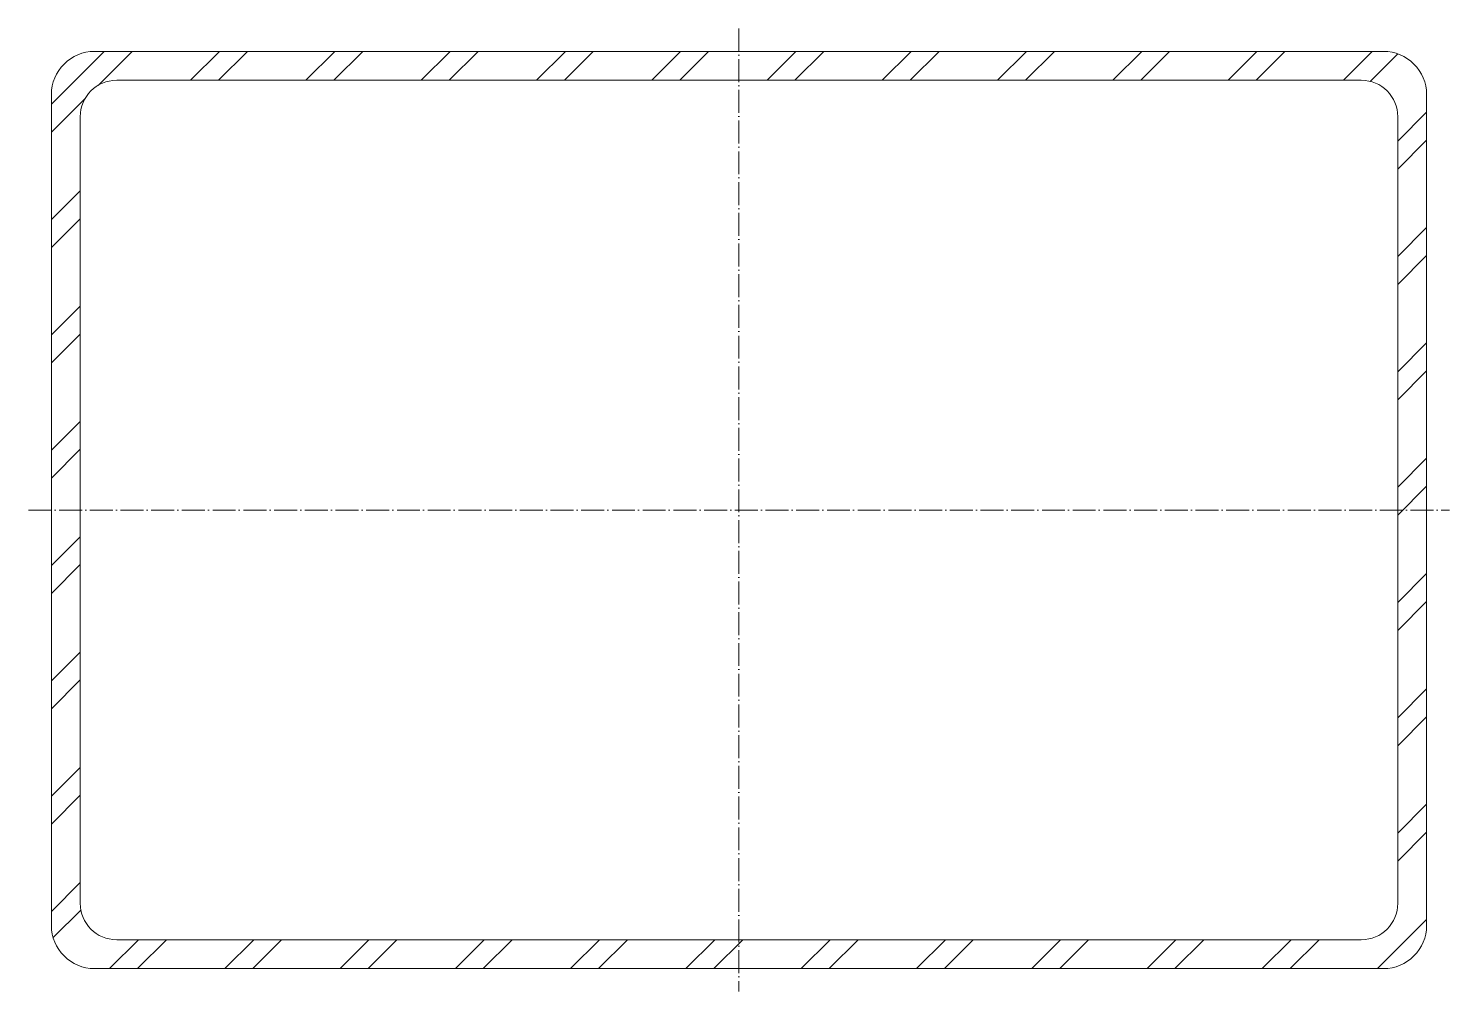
# Model space of a CAD drawing. Header units: metres. Extents: x -155 to 155, y -105 to 105.
import ezdxf

# ---------------------------------------------------------------- set-up
doc = ezdxf.new("R2010")
doc.units = ezdxf.units.M
doc.linetypes.add('MV_hartlijn_staal', pattern=[6.6, 5, -0.8, 0, -0.8])
doc.layers.add('A-DETL-GENF', color=92, linetype='Continuous', lineweight=18)

# ---------------------------------------------------------------- blocks, each defined once
blk = doc.blocks.new('28 Staalprofielen- koker RHS-2d - K300_200_6_3-5067749-00_0 Basismaterialen')
at = {"layer": 'A-DETL-GENF', "lineweight": 13}
h = blk.add_hatch(dxfattribs=at)
h.set_pattern_fill('FP_303', color=256, style=0, pattern_type=2)
h.set_pattern_definition([(225, (-4360.222, -3147.215), (12.57236, -12.57236), []), (225, (-4360.222, -3166.265), (12.57236, -12.57236), [])])
h.paths.add_polyline_path([(140.55, 100), (-140.55, 100), (-143, 99.68), (-145.27, 98.73), (-147.23, 97.23), (-148.73, 95.28), (-149.68, 93), (-150, 90.55), (-150, -90.55), (-149.68, -93), (-148.73, -95.27), (-147.23, -97.23), (-145.27, -98.73), (-143, -99.68), (-140.55, -100), (140.55, -100), (143, -99.68), (145.28, -98.73), (147.23, -97.23), (148.73, -95.27), (149.68, -93), (150, -90.55), (150, 90.55), (149.68, 93), (148.73, 95.28), (147.23, 97.23), (145.28, 98.73), (143, 99.68)])
h.paths.add_polyline_path([(135.75, 93.7), (137.81, 93.43), (139.73, 92.63), (141.37, 91.37), (142.63, 89.73), (143.43, 87.81), (143.7, 85.75), (143.7, -85.75), (143.43, -87.81), (142.63, -89.72), (141.37, -91.37), (139.73, -92.63), (137.81, -93.43), (135.75, -93.7), (-135.75, -93.7), (-137.81, -93.43), (-139.72, -92.63), (-141.37, -91.37), (-142.63, -89.72), (-143.43, -87.81), (-143.7, -85.75), (-143.7, 85.75), (-143.43, 87.81), (-142.63, 89.73), (-141.37, 91.37), (-139.72, 92.63), (-137.81, 93.43), (-135.75, 93.7), (7.77, 93.7)])
at = {"layer": 'A-DETL-GENF', "linetype": 'MV_hartlijn_staal', "lineweight": 13}
for p, q in [((0, 105), (0, -105)), ((-155, 0), (155, 0))]:
    blk.add_line(p, q, dxfattribs=at)
at = {"layer": 'A-DETL-GENF'}
for p, q in [((140.55, 100), (-140.55, 100)), ((140.55, 100), (-140.55, 100)), ((-135.75, 93.7), (135.75, 93.7)), ((135.75, 93.7), (-135.75, 93.7)), ((-150, 90.55), (-150, -90.55)), ((-150, 90.55), (-150, -90.55)), ((150, -90.55), (150, 90.55)), ((150, -90.55), (150, 90.55)), ((-143.7, -85.75), (-143.7, 85.75)), ((-143.7, 85.75), (-143.7, -85.75)), ((143.7, 85.75), (143.7, -85.75)), ((143.7, -85.75), (143.7, 85.75)), ((135.75, -93.7), (-135.75, -93.7)), ((-135.75, -93.7), (135.75, -93.7)), ((-140.55, -100), (140.55, -100)), ((-140.55, -100), (140.55, -100))]:
    blk.add_line(p, q, dxfattribs=at)
for centre, radius, start, end in [((-140.55, 90.55), 9.45, 90, 180), ((-140.55, 90.55), 9.45, 90, 180), ((140.55, 90.55), 9.45, 360, 90), ((140.55, 90.55), 9.45, 360, 90), ((-135.75, 85.75), 7.95, 90, 180), ((-135.75, 85.75), 7.95, 90, 180), ((135.75, 85.75), 7.95, 0, 90), ((135.75, 85.75), 7.95, 0, 90), ((-135.75, -85.75), 7.95, 180, 270), ((-135.75, -85.75), 7.95, 180, 270), ((135.75, -85.75), 7.95, 270, 0), ((135.75, -85.75), 7.95, 270, 0), ((-140.55, -90.55), 9.45, 180, 270), ((-140.55, -90.55), 9.45, 180, 270), ((140.55, -90.55), 9.45, 270, 0), ((140.55, -90.55), 9.45, 270, 0)]:
    blk.add_arc(centre, radius, start, end, dxfattribs=at)

msp = doc.modelspace()

# ---------------------------------------------------------------- block references
msp.add_blockref('28 Staalprofielen- koker RHS-2d - K300_200_6_3-5067749-00_0 Basismaterialen', (0, 0))

doc.saveas('drawing.dxf')
